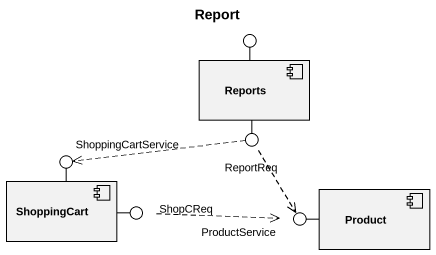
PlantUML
@startuml
title Report
() " " as lollipop1
component Reports
() ReportReq
() ShoppingCartService
component ShoppingCart
() ShopCReq
() ProductService
component Product
Reports -up- lollipop1
Reports -- ReportReq
ShoppingCart -up- ShoppingCartService
ShoppingCart -right- ShopCReq
Product -left- ProductService
ReportReq .left.> ShoppingCartService
ReportReq ..> ProductService
ShopCReq .right.> ProductService
@enduml
